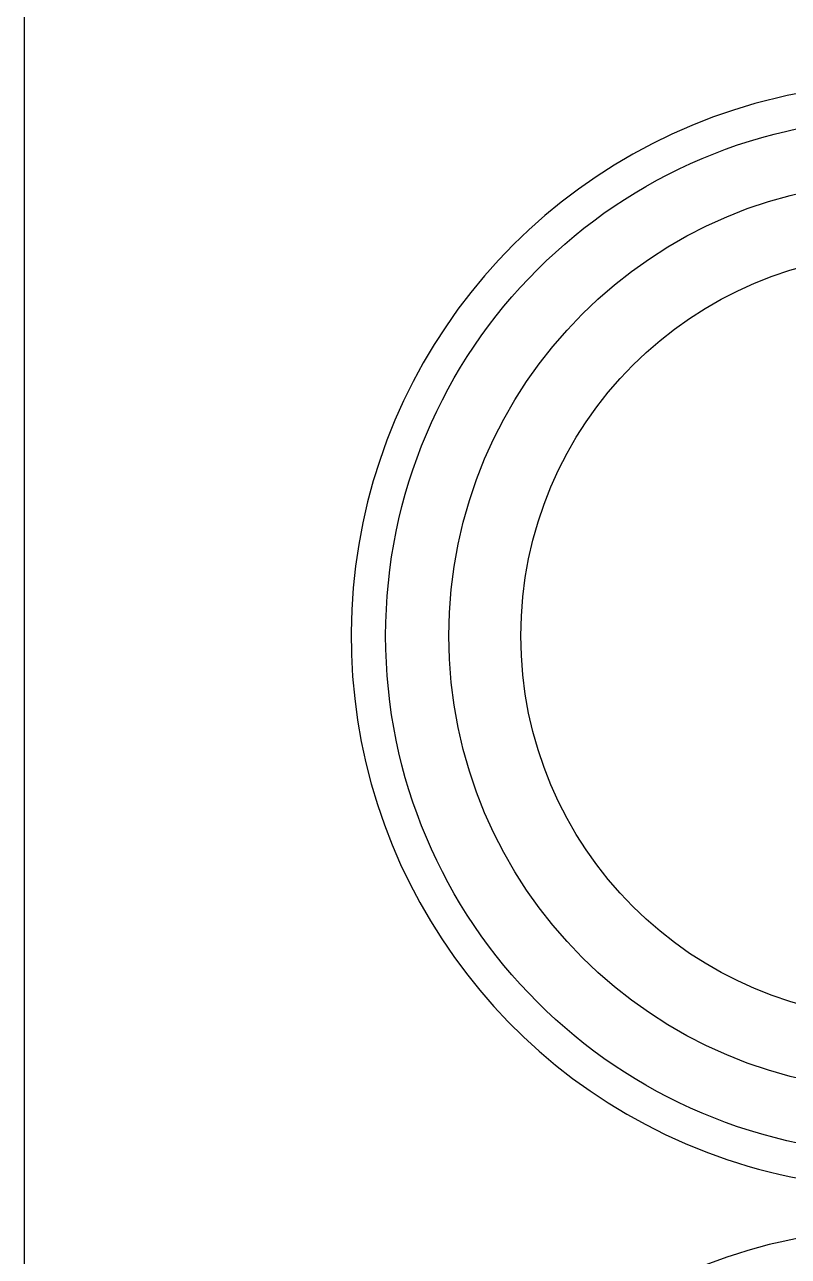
# Model space of a CAD drawing. Header units: inches. Extents: x 17051 to 22421, y 40046 to 42546.
# Drawn here: x 17051.4 to 17242, y 41471.2 to 41778.6 of the extents above; entities that cross this region are included whole.
import ezdxf

# ---------------------------------------------------------------- set-up
doc = ezdxf.new("R2010")
doc.units = ezdxf.units.IN
doc.header["$MEASUREMENT"] = 0
doc.layers.add('freecads.com', color=7, linetype='Continuous')

msp = doc.modelspace()

# ---------------------------------------------------------------- linework, layer by layer
at = {"layer": 'freecads.com', "ltscale": 50}
msp.add_line((17051.39, 40046.33), (17051.39, 42546.31), dxfattribs=at)
at = {"layer": 'freecads.com'}
for radius in [129.29, 113.5, 95.55]:
    msp.add_circle((17270.79, 41626.09), radius, dxfattribs=at)
for centre, start, end in [((17270.79, 41626.09), 36.2271, 323.025), ((17270.79, 41340.39), 36.975, 323.7729)]:
    msp.add_arc(centre, 137.91, start, end, dxfattribs=at)

doc.saveas('drawing.dxf')
